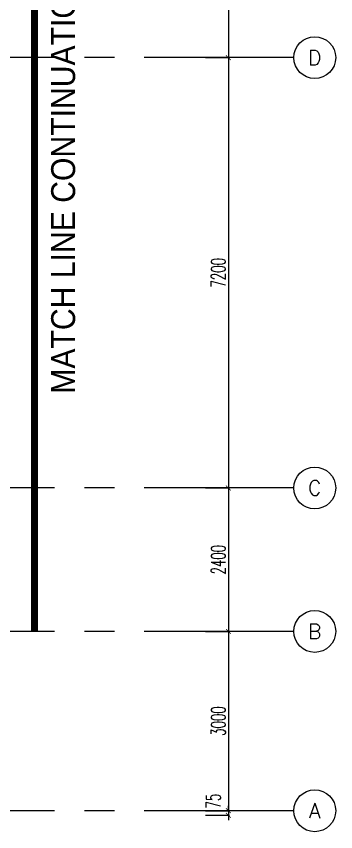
# Model space of a CAD drawing. Extents: x 88808.2 to 88899.2, y 39921.6 to 40001.1.
# Drawn here: x 88893.85 to 88899.19, y 39922.73 to 39936.37 of the extents above; entities that cross this region are included whole.
import ezdxf
from ezdxf.enums import TextEntityAlignment as Align

# ---------------------------------------------------------------- set-up
doc = ezdxf.new("R2010")
doc.units = 0
doc.header["$MEASUREMENT"] = 0
doc.header["$PDMODE"] = 34
doc.linetypes.add('CENTER2', pattern=[1.125, 0.75, -0.125, 0.125, -0.125])
doc.linetypes.add('CENTERX2', pattern=[4, 2.5, -0.5, 0.5, -0.5])
doc.layers.get('0').update_dxf_attribs({"color": 11, "linetype": 'CONTINUOUS'})
doc.layers.get('DEFPOINTS').update_dxf_attribs({"color": 11, "linetype": 'CONTINUOUS'})
for name, color, linetype in [('AX-CR', 11, 'CONTINUOUS'), ('AX-DIM', 11, 'CONTINUOUS'), ('AX-TXT', 11, 'CONTINUOUS'), ('AXES', 11, 'CENTERX2'), ('ELEV', 11, 'CONTINUOUS'), ('TXT1', 3, 'CONTINUOUS')]:
    doc.layers.add(name, color=color, linetype=linetype)
doc.styles.add('ROMANS', font='ROMANS.shx', dxfattribs={"width": 0.6})
doc.styles.add('TTXT', font='swisse.ttf', dxfattribs={"width": 0.6})
doc.dimstyles.new('DIM-OUT', dxfattribs={"dimscale": 0, "dimtxt": 0.24, "dimasz": 0.08, "dimexe": 0.02, "dimexo": 0.02, "dimgap": 0.05, "dimtad": 1, "dimdec": 0, "dimlfac": 1000, "dimzin": 0, "dimdsep": 46, "dimtxsty": 'ROMANS', "dimblk1": 'ARCHTICK', "dimblk2": 'ARCHTICK', "dimsah": 1, "dimcen": 0.01, "dimdle": 0.08, "dimclrd": 7, "dimclre": 7, "dimclrt": 2, "dimadec": 0, "dimazin": 0, "dimtp": 2, "dimtm": 2, "dimtfac": 0.114286, "dimtdec": 0, "dimtix": 1, "dimtmove": 2, "dimatfit": 3, "dimldrblk": 'ARCHTICK', "dimfxl": 0, "dimtolj": 1, "dimtzin": 0, "dimarcsym": 0})

# ---------------------------------------------------------------- blocks, each defined once
blk = doc.blocks.new('_ARCHTICK')
at = {"color": 0, "linetype": 'ByBlock', "const_width": 0.15}
blk.add_lwpolyline([(-0.5, -0.5), (0.5, 0.5)], dxfattribs=at)
blk = doc.blocks.new('*D123')
at = {"layer": 'AX-DIM', "color": 7, "lineweight": -2}
for p, q in [((88897.395, 39939.36), (88897.395, 39935.6)), ((88897.015, 39939.28), (88897.415, 39939.28)), ((88897.015, 39935.68), (88897.415, 39935.68))]:
    blk.add_line(p, q, dxfattribs=at)
at = {"layer": 'DEFPOINTS', "color": 0}
for p in [(88896.995, 39939.28), (88896.995, 39935.68), (88897.395, 39935.68)]:
    blk.add_point(p, dxfattribs=at)
at = {"layer": 'AX-DIM', "color": 7, "lineweight": -2, "xscale": 0.08, "yscale": 0.08, "zscale": 0.08}
for p, rotation in [((88897.395, 39939.28), 90), ((88897.395, 39935.68), 270)]:
    blk.add_blockref('_ARCHTICK', p, dxfattribs=dict(at, rotation=rotation))
at = {"layer": 'AX-DIM', "color": 2, "insert": (88897.225, 39937.48), "char_height": 0.24, "attachment_point": 5, "rotation": 90, "style": 'ROMANS'}
blk.add_mtext('\\A1;3600', dxfattribs=at)
blk = doc.blocks.new('*D120')
at = {"layer": 'AX-DIM', "color": 7, "lineweight": -2}
for p, q in [((88897.395, 39923.08), (88897.395, 39923.16)), ((88897.015, 39923.08), (88897.415, 39923.08)), ((88897.015, 39923.005), (88897.415, 39923.005)), ((88897.395, 39923.08), (88897.395, 39923.005)), ((88897.395, 39923.005), (88897.395, 39922.925))]:
    blk.add_line(p, q, dxfattribs=at)
at = {"layer": 'DEFPOINTS', "color": 0}
for p in [(88896.995, 39923.08), (88896.995, 39923.005), (88897.395, 39923.005)]:
    blk.add_point(p, dxfattribs=at)
at = {"layer": 'AX-DIM', "color": 7, "lineweight": -2, "xscale": 0.08, "yscale": 0.08, "zscale": 0.08}
for p, rotation in [((88897.395, 39923.08), 270), ((88897.395, 39923.005), 90)]:
    blk.add_blockref('_ARCHTICK', p, dxfattribs=dict(at, rotation=rotation))
at = {"layer": 'AX-DIM', "color": 2, "insert": (88897.143, 39923.241), "char_height": 0.24, "attachment_point": 5, "rotation": 90, "style": 'ROMANS'}
blk.add_mtext('\\A1;75', dxfattribs=at)
blk = doc.blocks.new('*D119')
at = {"layer": 'AX-DIM', "color": 7, "lineweight": -2}
for p, q in [((88897.395, 39926.16), (88897.395, 39923)), ((88897.015, 39926.08), (88897.415, 39926.08)), ((88897.015, 39923.08), (88897.415, 39923.08))]:
    blk.add_line(p, q, dxfattribs=at)
at = {"layer": 'DEFPOINTS', "color": 0}
for p in [(88896.995, 39926.08), (88896.995, 39923.08), (88897.395, 39923.08)]:
    blk.add_point(p, dxfattribs=at)
at = {"layer": 'AX-DIM', "color": 7, "lineweight": -2, "xscale": 0.08, "yscale": 0.08, "zscale": 0.08}
for p, rotation in [((88897.395, 39926.08), 90), ((88897.395, 39923.08), 270)]:
    blk.add_blockref('_ARCHTICK', p, dxfattribs=dict(at, rotation=rotation))
at = {"layer": 'AX-DIM', "color": 2, "insert": (88897.225, 39924.58), "char_height": 0.24, "attachment_point": 5, "rotation": 90, "style": 'ROMANS'}
blk.add_mtext('\\A1;3000', dxfattribs=at)
blk = doc.blocks.new('*D118')
at = {"layer": 'AX-DIM', "color": 7, "lineweight": -2}
for p, q in [((88897.015, 39928.48), (88897.415, 39928.48)), ((88897.395, 39928.56), (88897.395, 39926)), ((88897.015, 39926.08), (88897.415, 39926.08))]:
    blk.add_line(p, q, dxfattribs=at)
at = {"layer": 'DEFPOINTS', "color": 0}
for p in [(88896.995, 39928.48), (88896.995, 39926.08), (88897.395, 39926.08)]:
    blk.add_point(p, dxfattribs=at)
at = {"layer": 'AX-DIM', "color": 7, "lineweight": -2, "xscale": 0.08, "yscale": 0.08, "zscale": 0.08}
for p, rotation in [((88897.395, 39928.48), 90), ((88897.395, 39926.08), 270)]:
    blk.add_blockref('_ARCHTICK', p, dxfattribs=dict(at, rotation=rotation))
at = {"layer": 'AX-DIM', "color": 2, "insert": (88897.225, 39927.28), "char_height": 0.24, "attachment_point": 5, "rotation": 90, "style": 'ROMANS'}
blk.add_mtext('\\A1;2400', dxfattribs=at)
blk = doc.blocks.new('*D117')
at = {"layer": 'AX-DIM', "color": 7, "lineweight": -2}
for p, q in [((88897.015, 39935.68), (88897.415, 39935.68)), ((88897.395, 39935.76), (88897.395, 39928.4)), ((88897.015, 39928.48), (88897.415, 39928.48))]:
    blk.add_line(p, q, dxfattribs=at)
at = {"layer": 'DEFPOINTS', "color": 0}
for p in [(88896.995, 39935.68), (88896.995, 39928.48), (88897.395, 39928.48)]:
    blk.add_point(p, dxfattribs=at)
at = {"layer": 'AX-DIM', "color": 7, "lineweight": -2, "xscale": 0.08, "yscale": 0.08, "zscale": 0.08}
for p, rotation in [((88897.395, 39935.68), 90), ((88897.395, 39928.48), 270)]:
    blk.add_blockref('_ARCHTICK', p, dxfattribs=dict(at, rotation=rotation))
at = {"layer": 'AX-DIM', "color": 2, "insert": (88897.225, 39932.08), "char_height": 0.24, "attachment_point": 5, "rotation": 90, "style": 'ROMANS'}
blk.add_mtext('\\A1;7200', dxfattribs=at)
blk = doc.blocks.new('AXR')
at = {"layer": 'AX-CR'}
blk.add_circle((350, 0), 350, dxfattribs=at)
at = {"layer": 'AX-TXT', "style": 'ROMANS'}
blk.add_attdef('AX', text='', height=250, dxfattribs=at).set_placement((350, 0), align=Align.MIDDLE)

msp = doc.modelspace()

# ---------------------------------------------------------------- linework, layer by layer
at = {"layer": 'AXES'}
for p, q in [((88898.4894, 39935.6796), (88876.9703, 39935.6796)), ((88898.4894, 39928.4796), (88876.9703, 39928.4796)), ((88898.4894, 39926.0796), (88876.9703, 39926.0796)), ((88898.4894, 39923.0796), (88876.9703, 39923.0796))]:
    msp.add_line(p, q, dxfattribs=at)
at = {"layer": 'ELEV', "linetype": 'CENTER2', "const_width": 0.12}
msp.add_lwpolyline([(88894.1545, 39926.0796), (88894.1545, 39989.6996)], dxfattribs=at)

# ---------------------------------------------------------------- block references
at = {"layer": 'AXES', "xscale": 0.001, "yscale": 0.001, "zscale": 0.001}
for p, values in [((88898.4894, 39935.6796), {'AX': 'D'}), ((88898.4894, 39928.4796), {'AX': 'C'}), ((88898.4894, 39926.0796), {'AX': 'B'}), ((88898.4894, 39923.0796), {'AX': 'A'})]:
    msp.add_blockref('AXR', p, dxfattribs=at).add_auto_attribs(values)

# ---------------------------------------------------------------- texts
at = {"layer": 'TXT1', "color": 6, "style": 'TTXT', "width": 0.9}
msp.add_text('MATCH LINE CONTINUATION SHEET No. MH-E-56', height=0.401182, rotation=90, dxfattribs=at).set_placement((88894.8333, 39930.0561))

# ---------------------------------------------------------------- dimensions: what is measured, and where the dimension line sits
at = {"layer": 'AX-DIM'}
for base, p1, p2, picture, middle in [((88897.3951, 39935.6796), (88896.9951, 39939.2796), (88896.9951, 39935.6796), '*D123', (88897.2251, 39937.4796)), ((88897.3951, 39928.4796), (88896.9951, 39935.6796), (88896.9951, 39928.4796), '*D117', (88897.2251, 39932.0796)), ((88897.3951, 39926.0796), (88896.9951, 39928.4796), (88896.9951, 39926.0796), '*D118', (88897.2251, 39927.2796)), ((88897.3951, 39923.0796), (88896.9951, 39926.0796), (88896.9951, 39923.0796), '*D119', (88897.2251, 39924.5796))]:
    dim = msp.add_linear_dim(base=base, p1=p1, p2=p2, angle=270, dimstyle='DIM-OUT', override={"dimscale": 1}, dxfattribs=at)
    dim.commit()
    dim.dimension.update_dxf_attribs({"geometry": picture, "text_midpoint": middle})
dim = msp.add_linear_dim(base=(88897.3951, 39923.0046), p1=(88896.9951, 39923.0796), p2=(88896.9951, 39923.0046), angle=270, dimstyle='DIM-OUT', override={"dimscale": 1}, dxfattribs=at)
dim.commit()
dim.dimension.update_dxf_attribs({"geometry": '*D120', "text_midpoint": (88897.1429, 39923.2406), "dimtype": 160})

doc.saveas('drawing.dxf')
